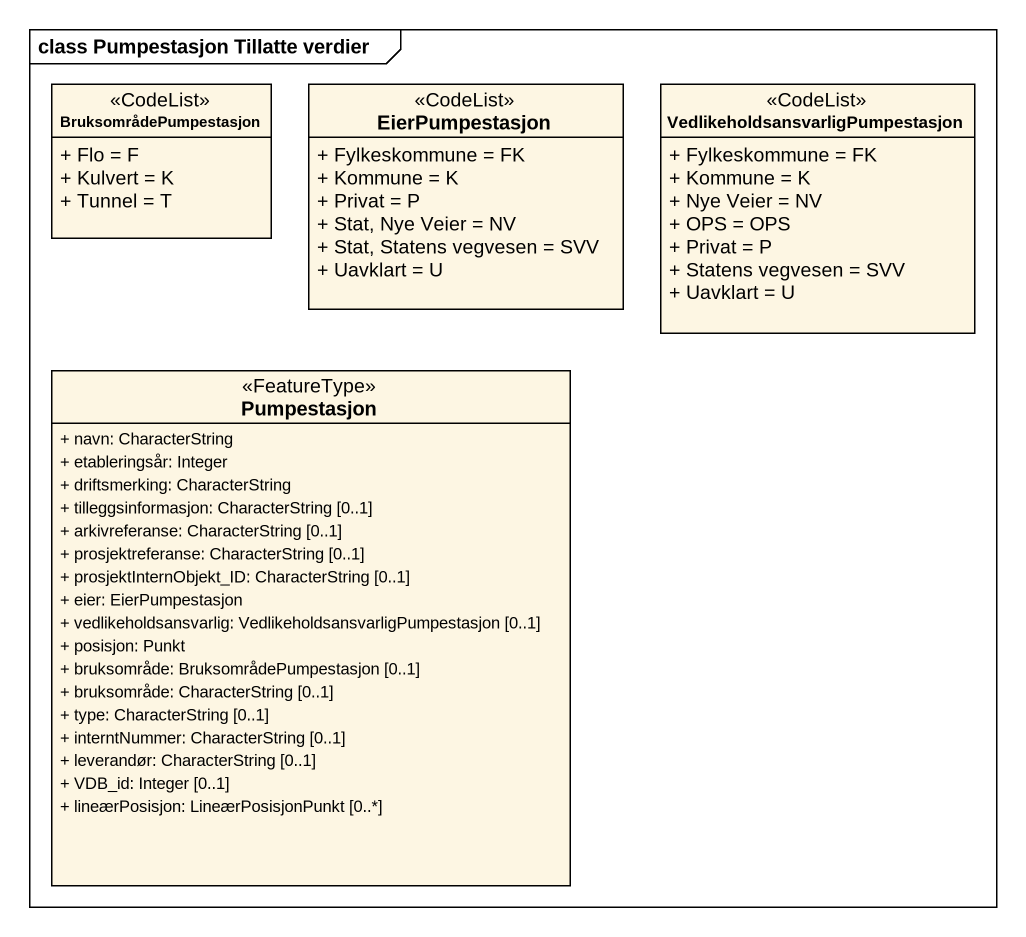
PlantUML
@startuml
mainframe class Pumpestasjon Tillatte verdier
hide circle
hide empty members
skinparam classAttributeIconSize 0
class BruksområdePumpestasjon <<CodeList>> {
  + Flo = F
  + Kulvert = K
  + Tunnel = T
}
class EierPumpestasjon <<CodeList>> {
  + Fylkeskommune = FK
  + Kommune = K
  + Privat = P
  + Stat, Nye Veier = NV
  + Stat, Statens vegvesen = SVV
  + Uavklart = U
}
class "VedlikeholdsansvarligPumpestasjon" as VedlikeholdsansvarligPumpest <<CodeList>> {
  + Fylkeskommune = FK
  + Kommune = K
  + Nye Veier = NV
  + OPS = OPS
  + Privat = P
  + Statens vegvesen = SVV
  + Uavklart = U
}
class Pumpestasjon <<FeatureType>> {
  + navn: CharacterString
  + etableringsår: Integer
  + driftsmerking: CharacterString
  + tilleggsinformasjon: CharacterString [0..1]
  + arkivreferanse: CharacterString [0..1]
  + prosjektreferanse: CharacterString [0..1]
  + prosjektInternObjekt_ID: CharacterString [0..1]
  + eier: EierPumpestasjon
  + vedlikeholdsansvarlig: VedlikeholdsansvarligPumpestasjon [0..1]
  + posisjon: Punkt
  + bruksområde: BruksområdePumpestasjon [0..1]
  + bruksområde: CharacterString [0..1]
  + type: CharacterString [0..1]
  + interntNummer: CharacterString [0..1]
  + leverandør: CharacterString [0..1]
  + VDB_id: Integer [0..1]
  + lineærPosisjon: LineærPosisjonPunkt [0..*]
}
@enduml
